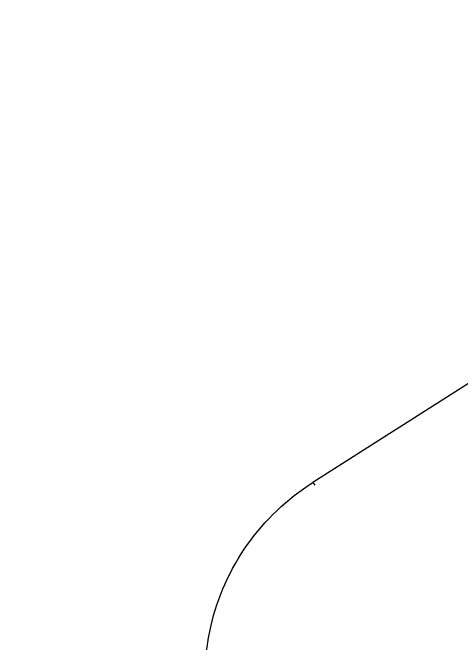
# Model space of a CAD drawing. Header units: millimetres. Extents: x 1145859089 to 1147511753, y -1047484727 to -1047247487.
# Drawn here: x 1146328437.5 to 1146328502.6, y -1047438989.7 to -1047438898 of the extents above; entities that cross this region are included whole.
import ezdxf
from ezdxf.xclip import XClip

# ---------------------------------------------------------------- set-up
doc = ezdxf.new("R2010")
doc.units = ezdxf.units.MM
doc.header["$LTSCALE"] = 100
doc.header["$MEASUREMENT"] = 0
doc.header["$XCLIPFRAME"] = 2
doc.linetypes.add('CENTERX2', pattern=[4, 2.5, -0.5, 0.5, -0.5])
doc.layers.get('0').update_dxf_attribs({"linetype": 'CONTINUOUS'})
for name, color, linetype in [('L-지중매입', 3, 'CENTERX2'), ('XREF', 135, 'CONTINUOUS'), ('단지배치도$0$W240910', 135, 'CONTINUOUS')]:
    doc.layers.add(name, color=color, linetype=linetype)

# ---------------------------------------------------------------- blocks, each defined once
blk = doc.blocks.new('단지배치도$0$zw$9902')
at = {"layer": '단지배치도$0$W240910', "linetype": 'ByBlock', "ltscale": 20}
for p, q in [((59833.901, -67580.142), (59807.427, -67596.985)), ((59807.427, -67596.985), (59807.684, -67597.388))]:
    blk.add_line(p, q, dxfattribs=at)
at = {"layer": '단지배치도$0$W240910'}
for radius in [11431.377, 11931.377]:
    blk.add_arc((57394.291, -57699.4), radius, 251.6277496, 321.4181311, dxfattribs=at)
at = {"layer": '단지배치도$0$W240910', "linetype": 'ByBlock', "ltscale": 20, "extrusion": (0, 0, -1)}
blk.add_ellipse((59825.249, -67624.999), major_axis=(28.378, 18.052), ratio=0.987219, start_param=3.141555, end_param=4.712362, dxfattribs=at)
blk = doc.blocks.new('단지배치도')
blk.add_blockref('단지배치도$0$zw$9902', (141034.193, 142437.157))

msp = doc.modelspace()

# ---------------------------------------------------------------- linework, layer by layer
at = {"layer": 'L-지중매입', "ltscale": 2}
msp.add_arc((1146292364.149594, -1047402174.186541, 0), 45716.750817, 303.4822833292, 333.0437788935, dxfattribs=at)

# ---------------------------------------------------------------- block references
at = {"layer": 'XREF'}
ref = msp.add_blockref('단지배치도', (1146127639.433663, -1047513806.462535), dxfattribs=at)
XClip(ref).set_block_clipping_path([(72982.4064819524, 34919.7593965298), (360382.4067475507, 255319.7593436697)])

doc.saveas('drawing.dxf')
